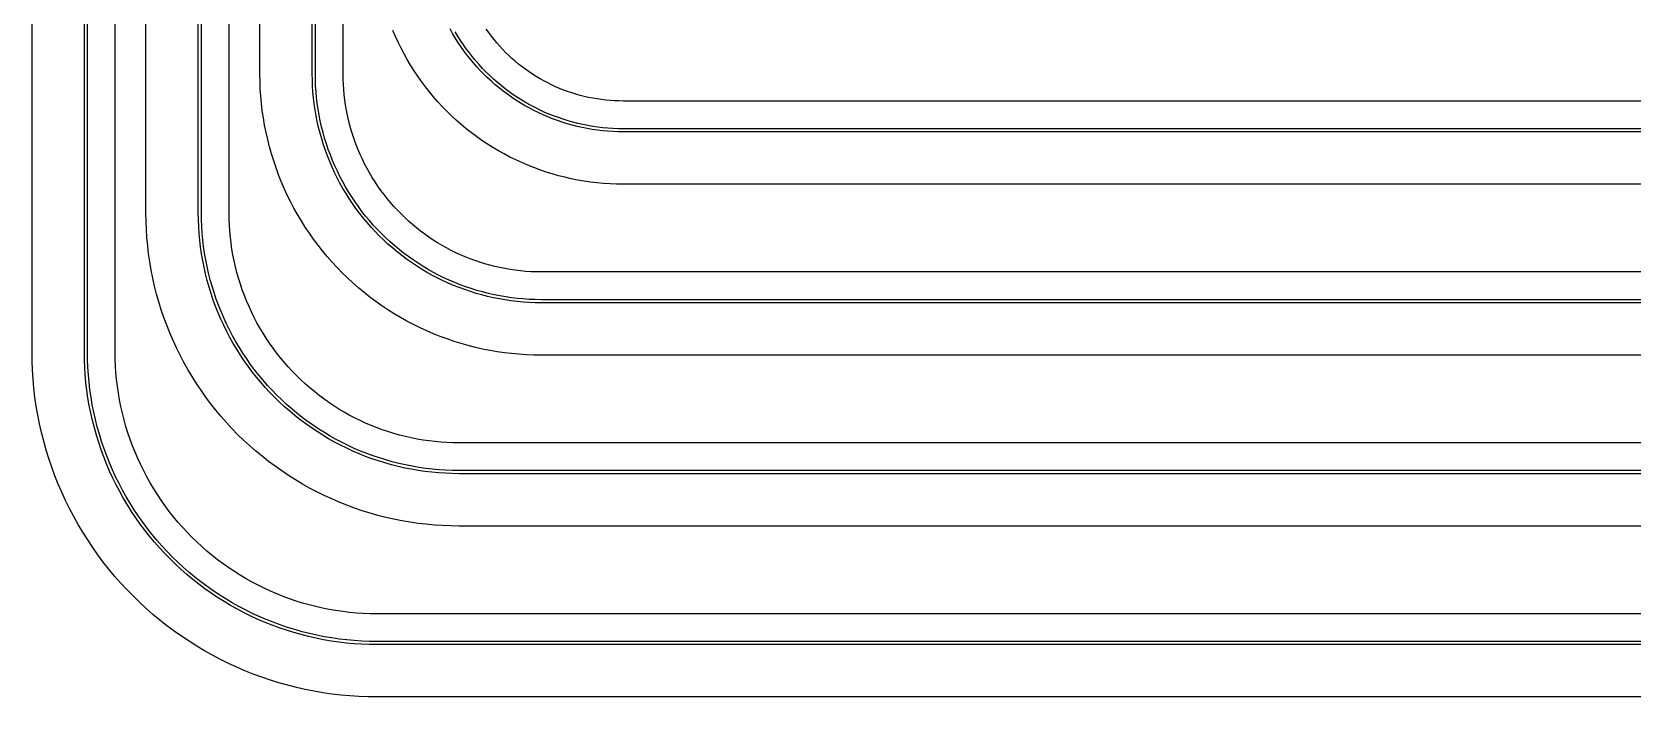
# Model space of a CAD drawing. Header units: metres. Extents: x 10 to 1210, y 10 to 2755.
# Drawn here: x 10 to 530, y 10 to 226 of the extents above; entities that cross this region are included whole.
import ezdxf

# ---------------------------------------------------------------- set-up
doc = ezdxf.new("R2010")
doc.units = ezdxf.units.M
for name, color, linetype in [('ACIKLIK', 5, 'Continuous'), ('CAM_SABLON', 4, 'Continuous'), ('DIS_KENAR_V91_Z3', 1, 'Continuous'), ('LAMBA_T4_Z4', 3, 'Continuous')]:
    doc.layers.add(name, color=color, linetype=linetype)

msp = doc.modelspace()

# ---------------------------------------------------------------- linework, layer by layer
at = {"layer": 'ACIKLIK'}
for points in [[(697.82, 37), (122.18, 37), (119.78, 37.03), (117.55, 37.12), (115.33, 37.26), (113.12, 37.47), (110.91, 37.73), (108.7, 38.05), (106.51, 38.43), (104.33, 38.86), (102.16, 39.35), (100, 39.9), (97.86, 40.5), (95.73, 41.16), (93.63, 41.88), (91.54, 42.65), (89.47, 43.47), (87.43, 44.35), (85.41, 45.28), (83.41, 46.27), (81.44, 47.3), (79.5, 48.39), (77.59, 49.53), (75.71, 50.71), (73.86, 51.95), (72.04, 53.24), (70.26, 54.57), (68.51, 55.94), (66.8, 57.37), (65.13, 58.83), (63.49, 60.34), (61.9, 61.9), (60.34, 63.49), (58.83, 65.13), (57.37, 66.8), (55.94, 68.51), (54.57, 70.26), (53.24, 72.04), (51.95, 73.86), (50.71, 75.71), (49.53, 77.59), (48.39, 79.5), (47.3, 81.44), (46.27, 83.41), (45.28, 85.41), (44.35, 87.43), (43.47, 89.47), (42.65, 91.54), (41.88, 93.63), (41.16, 95.73), (40.5, 97.86), (39.9, 100), (39.35, 102.16), (38.86, 104.33), (38.43, 106.51), (38.05, 108.7), (37.73, 110.91), (37.47, 113.12), (37.26, 115.33), (37.12, 117.55), (37.03, 119.78), (37, 122.18), (37, 1097.82)], [(671.18, 92.5), (148.82, 92.5), (146.69, 92.53), (144.73, 92.6), (142.78, 92.73), (140.84, 92.91), (138.9, 93.14), (136.96, 93.42), (135.04, 93.75), (133.12, 94.13), (131.22, 94.56), (129.32, 95.05), (127.44, 95.58), (125.58, 96.16), (123.73, 96.78), (121.89, 97.46), (120.08, 98.18), (118.28, 98.96), (116.51, 99.77), (114.76, 100.64), (113.03, 101.55), (111.32, 102.5), (109.64, 103.5), (107.99, 104.54), (106.36, 105.63), (104.77, 106.76), (103.2, 107.93), (101.67, 109.14), (100.17, 110.39), (98.7, 111.67), (97.26, 113), (95.86, 114.36), (94.5, 115.76), (93.17, 117.2), (91.89, 118.67), (90.64, 120.17), (89.43, 121.7), (88.26, 123.27), (87.13, 124.86), (86.04, 126.49), (85, 128.14), (84, 129.82), (83.05, 131.53), (82.14, 133.26), (81.27, 135.01), (80.46, 136.78), (79.68, 138.58), (78.96, 140.39), (78.28, 142.23), (77.66, 144.08), (77.08, 145.94), (76.55, 147.82), (76.06, 149.72), (75.63, 151.62), (75.25, 153.54), (74.92, 155.46), (74.64, 157.4), (74.41, 159.34), (74.23, 161.28), (74.1, 163.23), (74.03, 165.19), (74, 167.32), (74, 1052.68)], [(644.54, 148), (175.46, 148), (173.6, 148.02), (171.92, 148.09), (170.24, 148.2), (168.56, 148.35), (166.89, 148.55), (165.22, 148.79), (163.57, 149.08), (161.92, 149.41), (160.27, 149.78), (158.64, 150.19), (157.02, 150.65), (155.42, 151.15), (153.82, 151.69), (152.24, 152.27), (150.68, 152.9), (149.14, 153.56), (147.61, 154.26), (146.1, 155.01), (144.61, 155.79), (143.14, 156.61), (141.7, 157.47), (140.27, 158.37), (138.87, 159.31), (137.5, 160.28), (136.15, 161.29), (134.83, 162.33), (133.54, 163.4), (132.27, 164.51), (131.03, 165.65), (129.83, 166.83), (128.65, 168.03), (127.51, 169.27), (126.4, 170.54), (125.33, 171.83), (124.29, 173.15), (123.28, 174.5), (122.31, 175.87), (121.37, 177.27), (120.47, 178.7), (119.61, 180.14), (118.79, 181.61), (118.01, 183.1), (117.26, 184.61), (116.56, 186.14), (115.9, 187.68), (115.27, 189.25), (114.69, 190.82), (114.15, 192.42), (113.65, 194.02), (113.19, 195.64), (112.78, 197.27), (112.41, 198.92), (112.08, 200.57), (111.79, 202.22), (111.55, 203.89), (111.35, 205.56), (111.2, 207.24), (111.09, 208.92), (111.02, 210.6), (111, 212.46), (111, 1007.54)], [(617.9, 203.5), (202.1, 203.5), (200.51, 203.52), (199.1, 203.58), (197.69, 203.67), (196.28, 203.8), (194.88, 203.96), (193.49, 204.17), (192.09, 204.41), (190.71, 204.68), (189.33, 204.99), (187.97, 205.34), (186.61, 205.72), (185.26, 206.14), (183.92, 206.6), (182.6, 207.08), (181.29, 207.61), (179.99, 208.16), (178.71, 208.75), (177.44, 209.38), (176.19, 210.04), (174.96, 210.73), (173.75, 211.45), (172.55, 212.2), (171.38, 212.99), (170.23, 213.8), (169.1, 214.64), (167.99, 215.52), (166.9, 216.42), (165.84, 217.35), (164.81, 218.31), (163.79, 219.29), (162.81, 220.31), (161.85, 221.34), (160.92, 222.4), (160.02, 223.49), (159.14, 224.6), (158.3, 225.73), (157.49, 226.88)]]:
    msp.add_lwpolyline(points, dxfattribs=at)
at = {"layer": 'CAM_SABLON'}
for points in [[(697.88, 28), (122.12, 28), (119.54, 28.03), (117.08, 28.13), (114.62, 28.29), (112.17, 28.52), (109.73, 28.81), (107.3, 29.16), (104.87, 29.58), (102.46, 30.06), (100.06, 30.6), (97.67, 31.2), (95.3, 31.87), (92.95, 32.6), (90.62, 33.39), (88.31, 34.24), (86.03, 35.16), (83.77, 36.13), (81.53, 37.16), (79.33, 38.25), (77.15, 39.39), (75, 40.59), (72.89, 41.85), (70.8, 43.17), (68.76, 44.53), (66.75, 45.95), (64.78, 47.43), (62.84, 48.95), (60.95, 50.52), (59.1, 52.15), (57.3, 53.82), (55.53, 55.53), (53.82, 57.3), (52.15, 59.1), (50.52, 60.95), (48.95, 62.84), (47.43, 64.78), (45.95, 66.75), (44.53, 68.76), (43.17, 70.8), (41.85, 72.89), (40.59, 75), (39.39, 77.15), (38.25, 79.33), (37.16, 81.53), (36.13, 83.77), (35.16, 86.03), (34.24, 88.31), (33.39, 90.62), (32.6, 92.95), (31.87, 95.3), (31.2, 97.67), (30.6, 100.06), (30.06, 102.46), (29.58, 104.87), (29.16, 107.3), (28.81, 109.73), (28.52, 112.17), (28.29, 114.62), (28.13, 117.08), (28.03, 119.54), (28, 122.12), (28, 1097.88)], [(671.24, 83.5), (148.76, 83.5), (146.45, 83.53), (144.26, 83.62), (142.08, 83.76), (139.9, 83.96), (137.72, 84.22), (135.56, 84.53), (133.4, 84.9), (131.25, 85.33), (129.12, 85.81), (126.99, 86.35), (124.89, 86.95), (122.79, 87.6), (120.72, 88.3), (118.67, 89.06), (116.63, 89.87), (114.62, 90.73), (112.63, 91.65), (110.67, 92.62), (108.73, 93.64), (106.82, 94.71), (104.94, 95.83), (103.09, 96.99), (101.27, 98.21), (99.48, 99.48), (97.72, 100.79), (96, 102.14), (94.32, 103.54), (92.67, 104.98), (91.07, 106.47), (89.5, 108), (87.97, 109.57), (86.48, 111.17), (85.04, 112.82), (83.64, 114.5), (82.29, 116.22), (80.98, 117.98), (79.71, 119.77), (78.49, 121.59), (77.33, 123.44), (76.21, 125.32), (75.14, 127.23), (74.12, 129.17), (73.15, 131.13), (72.23, 133.12), (71.37, 135.13), (70.56, 137.17), (69.8, 139.22), (69.1, 141.29), (68.45, 143.39), (67.85, 145.49), (67.31, 147.62), (66.83, 149.75), (66.4, 151.9), (66.03, 154.06), (65.72, 156.22), (65.46, 158.4), (65.26, 160.58), (65.12, 162.76), (65.03, 164.95), (65, 167.26), (65, 1052.74)], [(644.6, 139), (175.4, 139), (173.36, 139.03), (171.44, 139.1), (169.53, 139.23), (167.62, 139.4), (165.72, 139.63), (163.82, 139.9), (161.93, 140.23), (160.04, 140.6), (158.17, 141.03), (156.31, 141.5), (154.47, 142.02), (152.64, 142.59), (150.82, 143.2), (149.02, 143.87), (147.24, 144.58), (145.48, 145.34), (143.73, 146.14), (142.01, 146.99), (140.31, 147.88), (138.64, 148.82), (136.99, 149.8), (135.37, 150.82), (133.77, 151.89), (132.21, 153), (130.67, 154.14), (129.16, 155.33), (127.69, 156.56), (126.25, 157.82), (124.84, 159.13), (123.46, 160.46), (122.13, 161.84), (120.82, 163.25), (119.56, 164.69), (118.33, 166.16), (117.14, 167.67), (116, 169.21), (114.89, 170.77), (113.82, 172.37), (112.8, 173.99), (111.82, 175.64), (110.88, 177.31), (109.99, 179.01), (109.14, 180.73), (108.34, 182.48), (107.58, 184.24), (106.87, 186.02), (106.2, 187.82), (105.59, 189.64), (105.02, 191.47), (104.5, 193.31), (104.03, 195.17), (103.6, 197.04), (103.23, 198.93), (102.9, 200.82), (102.63, 202.72), (102.4, 204.62), (102.23, 206.53), (102.1, 208.44), (102.03, 210.36), (102, 212.4), (102, 1007.6)], [(617.96, 194.5), (202.04, 194.5), (200.27, 194.52), (198.63, 194.59), (196.98, 194.7), (195.34, 194.85), (193.71, 195.04), (192.08, 195.28), (190.45, 195.56), (188.84, 195.88), (187.23, 196.24), (185.64, 196.65), (184.05, 197.09), (182.48, 197.58), (180.92, 198.11), (179.37, 198.68), (177.84, 199.29), (176.33, 199.94), (174.83, 200.63), (173.36, 201.36), (171.9, 202.13), (170.46, 202.93), (169.05, 203.77), (167.65, 204.65), (166.28, 205.57), (164.94, 206.52), (163.62, 207.5), (162.32, 208.52), (161.06, 209.58), (159.82, 210.66), (158.61, 211.78), (157.43, 212.93), (156.28, 214.11), (155.16, 215.32), (154.08, 216.56), (153.02, 217.82), (152, 219.12), (151.02, 220.44), (150.07, 221.78), (149.15, 223.15), (148.27, 224.55), (147.43, 225.96)]]:
    msp.add_lwpolyline(points, dxfattribs=at)
at = {"layer": 'DIS_KENAR_V91_Z3'}
for points in [[(698, 10), (122, 10), (119.07, 10.04), (116.14, 10.15), (113.21, 10.35), (110.29, 10.61), (107.38, 10.96), (104.48, 11.38), (101.59, 11.88), (98.71, 12.45), (95.85, 13.09), (93.01, 13.82), (90.19, 14.61), (87.39, 15.48), (84.61, 16.42), (81.86, 17.44), (79.14, 18.53), (76.45, 19.68), (73.78, 20.91), (71.15, 22.21), (68.56, 23.57), (66, 25.01), (63.48, 26.5), (61, 28.07), (58.56, 29.7), (56.17, 31.39), (53.82, 33.14), (51.52, 34.96), (49.26, 36.83), (47.06, 38.77), (44.9, 40.76), (42.8, 42.8), (40.76, 44.9), (38.77, 47.06), (36.83, 49.26), (34.96, 51.52), (33.14, 53.82), (31.39, 56.17), (29.7, 58.56), (28.07, 61), (26.5, 63.48), (25.01, 66), (23.57, 68.56), (22.21, 71.15), (20.91, 73.78), (19.68, 76.45), (18.53, 79.14), (17.44, 81.86), (16.42, 84.61), (15.48, 87.39), (14.61, 90.19), (13.82, 93.01), (13.09, 95.85), (12.45, 98.71), (11.88, 101.59), (11.38, 104.48), (10.96, 107.38), (10.61, 110.29), (10.35, 113.21), (10.15, 116.14), (10.04, 119.07), (10, 122), (10, 1098)], [(671.36, 65.5), (148.64, 65.5), (145.98, 65.53), (143.32, 65.64), (140.67, 65.81), (138.02, 66.06), (135.37, 66.37), (132.74, 66.75), (130.12, 67.2), (127.51, 67.72), (124.91, 68.31), (122.33, 68.96), (119.77, 69.69), (117.23, 70.47), (114.71, 71.33), (112.22, 72.25), (109.74, 73.24), (107.3, 74.29), (104.88, 75.4), (102.5, 76.58), (100.14, 77.82), (97.82, 79.12), (95.53, 80.48), (93.28, 81.9), (91.07, 83.38), (88.9, 84.91), (86.77, 86.5), (84.68, 88.15), (82.63, 89.85), (80.63, 91.61), (78.68, 93.41), (76.77, 95.27), (74.91, 97.18), (73.11, 99.13), (71.35, 101.13), (69.65, 103.18), (68, 105.27), (66.41, 107.4), (64.88, 109.57), (63.4, 111.78), (61.98, 114.03), (60.62, 116.32), (59.32, 118.64), (58.08, 121), (56.9, 123.38), (55.79, 125.8), (54.74, 128.24), (53.75, 130.72), (52.83, 133.21), (51.97, 135.73), (51.19, 138.27), (50.46, 140.83), (49.81, 143.41), (49.22, 146.01), (48.7, 148.62), (48.25, 151.24), (47.87, 153.87), (47.56, 156.52), (47.31, 159.17), (47.14, 161.82), (47.03, 164.48), (47, 167.14), (47, 1052.86)], [(644.72, 121), (175.28, 121), (172.89, 121.03), (170.5, 121.13), (168.12, 121.28), (165.74, 121.5), (163.37, 121.78), (161, 122.12), (158.65, 122.53), (156.3, 122.99), (153.97, 123.52), (151.66, 124.11), (149.36, 124.76), (147.07, 125.47), (144.81, 126.24), (142.57, 127.06), (140.35, 127.95), (138.15, 128.89), (135.98, 129.89), (133.84, 130.95), (131.72, 132.06), (129.64, 133.23), (127.59, 134.45), (125.57, 135.73), (123.58, 137.05), (121.63, 138.43), (119.71, 139.86), (117.84, 141.34), (116, 142.87), (114.2, 144.45), (112.45, 146.07), (110.74, 147.74), (109.07, 149.45), (107.45, 151.2), (105.87, 153), (104.34, 154.84), (102.86, 156.71), (101.43, 158.63), (100.05, 160.58), (98.73, 162.57), (97.45, 164.59), (96.23, 166.64), (95.06, 168.73), (93.95, 170.84), (92.89, 172.98), (91.89, 175.15), (90.95, 177.35), (90.06, 179.57), (89.24, 181.81), (88.47, 184.07), (87.76, 186.36), (87.11, 188.66), (86.52, 190.97), (85.99, 193.3), (85.53, 195.65), (85.12, 198), (84.78, 200.37), (84.5, 202.74), (84.28, 205.12), (84.13, 207.5), (84.03, 209.89), (84, 212.28), (84, 1007.72)], [(618.08, 176.5), (201.92, 176.5), (199.8, 176.53), (197.69, 176.61), (195.57, 176.75), (193.46, 176.94), (191.36, 177.19), (189.26, 177.5), (187.17, 177.86), (185.1, 178.27), (183.03, 178.74), (180.98, 179.26), (178.94, 179.83), (176.91, 180.46), (174.91, 181.14), (172.92, 181.87), (170.95, 182.66), (169.01, 183.5), (167.08, 184.38), (165.18, 185.32), (163.31, 186.31), (161.46, 187.34), (159.64, 188.42), (157.85, 189.55), (156.09, 190.73), (154.36, 191.95), (152.66, 193.22), (151, 194.53), (149.37, 195.89), (147.77, 197.28), (146.22, 198.72), (144.7, 200.2), (143.22, 201.72), (141.78, 203.27), (140.39, 204.87), (139.03, 206.5), (137.72, 208.16), (136.45, 209.86), (135.23, 211.59), (134.05, 213.35), (132.92, 215.14), (131.84, 216.96), (130.81, 218.81), (129.82, 220.68), (128.88, 222.58), (128, 224.51), (127.16, 226.45)]]:
    msp.add_lwpolyline(points, dxfattribs=at)
at = {"layer": 'LAMBA_T4_Z4'}
for points in [[(697.89, 27), (122.11, 27), (119.51, 27.03), (117.03, 27.13), (114.55, 27.29), (112.07, 27.52), (109.6, 27.81), (107.14, 28.17), (104.69, 28.59), (102.25, 29.08), (99.82, 29.63), (97.41, 30.24), (95.02, 30.91), (92.64, 31.65), (90.29, 32.45), (87.96, 33.31), (85.65, 34.23), (83.36, 35.21), (81.1, 36.26), (78.87, 37.36), (76.67, 38.51), (74.5, 39.73), (72.36, 41), (70.26, 42.33), (68.19, 43.71), (66.16, 45.14), (64.17, 46.63), (62.22, 48.17), (60.3, 49.76), (58.43, 51.4), (56.61, 53.09), (54.83, 54.83), (53.09, 56.61), (51.4, 58.43), (49.76, 60.3), (48.17, 62.22), (46.63, 64.17), (45.14, 66.16), (43.71, 68.19), (42.33, 70.26), (41, 72.36), (39.73, 74.5), (38.51, 76.67), (37.36, 78.87), (36.26, 81.1), (35.21, 83.36), (34.23, 85.65), (33.31, 87.96), (32.45, 90.29), (31.65, 92.64), (30.91, 95.02), (30.24, 97.41), (29.63, 99.82), (29.08, 102.25), (28.59, 104.69), (28.17, 107.14), (27.81, 109.6), (27.52, 112.07), (27.29, 114.55), (27.13, 117.03), (27.03, 119.51), (27, 122.11), (27, 1097.89)], [(671.25, 82.5), (148.75, 82.5), (146.42, 82.53), (144.21, 82.62), (142, 82.76), (139.79, 82.97), (137.59, 83.23), (135.4, 83.54), (133.22, 83.92), (131.04, 84.35), (128.88, 84.84), (126.73, 85.39), (124.6, 85.99), (122.49, 86.64), (120.39, 87.36), (118.31, 88.12), (116.25, 88.94), (114.21, 89.82), (112.2, 90.75), (110.21, 91.73), (108.25, 92.76), (106.32, 93.84), (104.42, 94.97), (102.54, 96.16), (100.7, 97.39), (98.89, 98.67), (97.12, 99.99), (95.38, 101.36), (93.67, 102.78), (92.01, 104.24), (90.38, 105.75), (88.79, 107.29), (87.25, 108.88), (85.74, 110.51), (84.28, 112.17), (82.86, 113.88), (81.49, 115.62), (80.17, 117.39), (78.89, 119.2), (77.66, 121.04), (76.47, 122.92), (75.34, 124.82), (74.26, 126.75), (73.23, 128.71), (72.25, 130.7), (71.32, 132.71), (70.44, 134.75), (69.62, 136.81), (68.86, 138.89), (68.14, 140.99), (67.49, 143.1), (66.89, 145.23), (66.34, 147.38), (65.85, 149.54), (65.42, 151.72), (65.04, 153.9), (64.73, 156.09), (64.47, 158.29), (64.26, 160.5), (64.12, 162.71), (64.03, 164.92), (64, 167.25), (64, 1052.75)], [(644.61, 138), (175.39, 138), (173.34, 138.03), (171.39, 138.1), (169.45, 138.23), (167.52, 138.41), (165.58, 138.64), (163.66, 138.92), (161.74, 139.25), (159.84, 139.62), (157.94, 140.05), (156.06, 140.53), (154.18, 141.06), (152.33, 141.64), (150.49, 142.26), (148.66, 142.94), (146.85, 143.66), (145.07, 144.42), (143.3, 145.24), (141.56, 146.1), (139.84, 147), (138.14, 147.95), (136.47, 148.95), (134.83, 149.98), (133.21, 151.07), (131.62, 152.19), (130.06, 153.35), (128.54, 154.55), (127.04, 155.8), (125.58, 157.08), (124.15, 158.4), (122.76, 159.76), (121.4, 161.15), (120.08, 162.58), (118.8, 164.04), (117.55, 165.54), (116.35, 167.06), (115.19, 168.62), (114.07, 170.21), (112.98, 171.83), (111.95, 173.47), (110.95, 175.14), (110, 176.84), (109.1, 178.56), (108.24, 180.3), (107.42, 182.07), (106.66, 183.85), (105.94, 185.66), (105.26, 187.49), (104.64, 189.33), (104.06, 191.18), (103.53, 193.06), (103.05, 194.94), (102.62, 196.84), (102.25, 198.74), (101.92, 200.66), (101.64, 202.58), (101.41, 204.52), (101.23, 206.45), (101.1, 208.39), (101.03, 210.34), (101, 212.39), (101, 1007.61)], [(617.97, 193.5), (202.03, 193.5), (200.25, 193.52), (198.57, 193.59), (196.91, 193.7), (195.24, 193.85), (193.58, 194.05), (191.92, 194.29), (190.27, 194.57), (188.63, 194.9), (187, 195.27), (185.38, 195.68), (183.77, 196.13), (182.17, 196.63), (180.58, 197.17), (179.01, 197.75), (177.46, 198.37), (175.92, 199.03), (174.4, 199.73), (172.9, 200.47), (171.42, 201.25), (169.96, 202.07), (168.52, 202.92), (167.11, 203.81), (165.72, 204.74), (164.35, 205.71), (163.01, 206.71), (161.69, 207.75), (160.41, 208.82), (159.15, 209.92), (157.92, 211.06), (156.72, 212.22), (155.56, 213.42), (154.42, 214.65), (153.32, 215.91), (152.25, 217.19), (151.21, 218.51), (150.21, 219.85), (149.24, 221.22), (148.31, 222.61), (147.42, 224.02), (146.56, 225.46), (145.75, 226.92)]]:
    msp.add_lwpolyline(points, dxfattribs=at)

doc.saveas('drawing.dxf')
